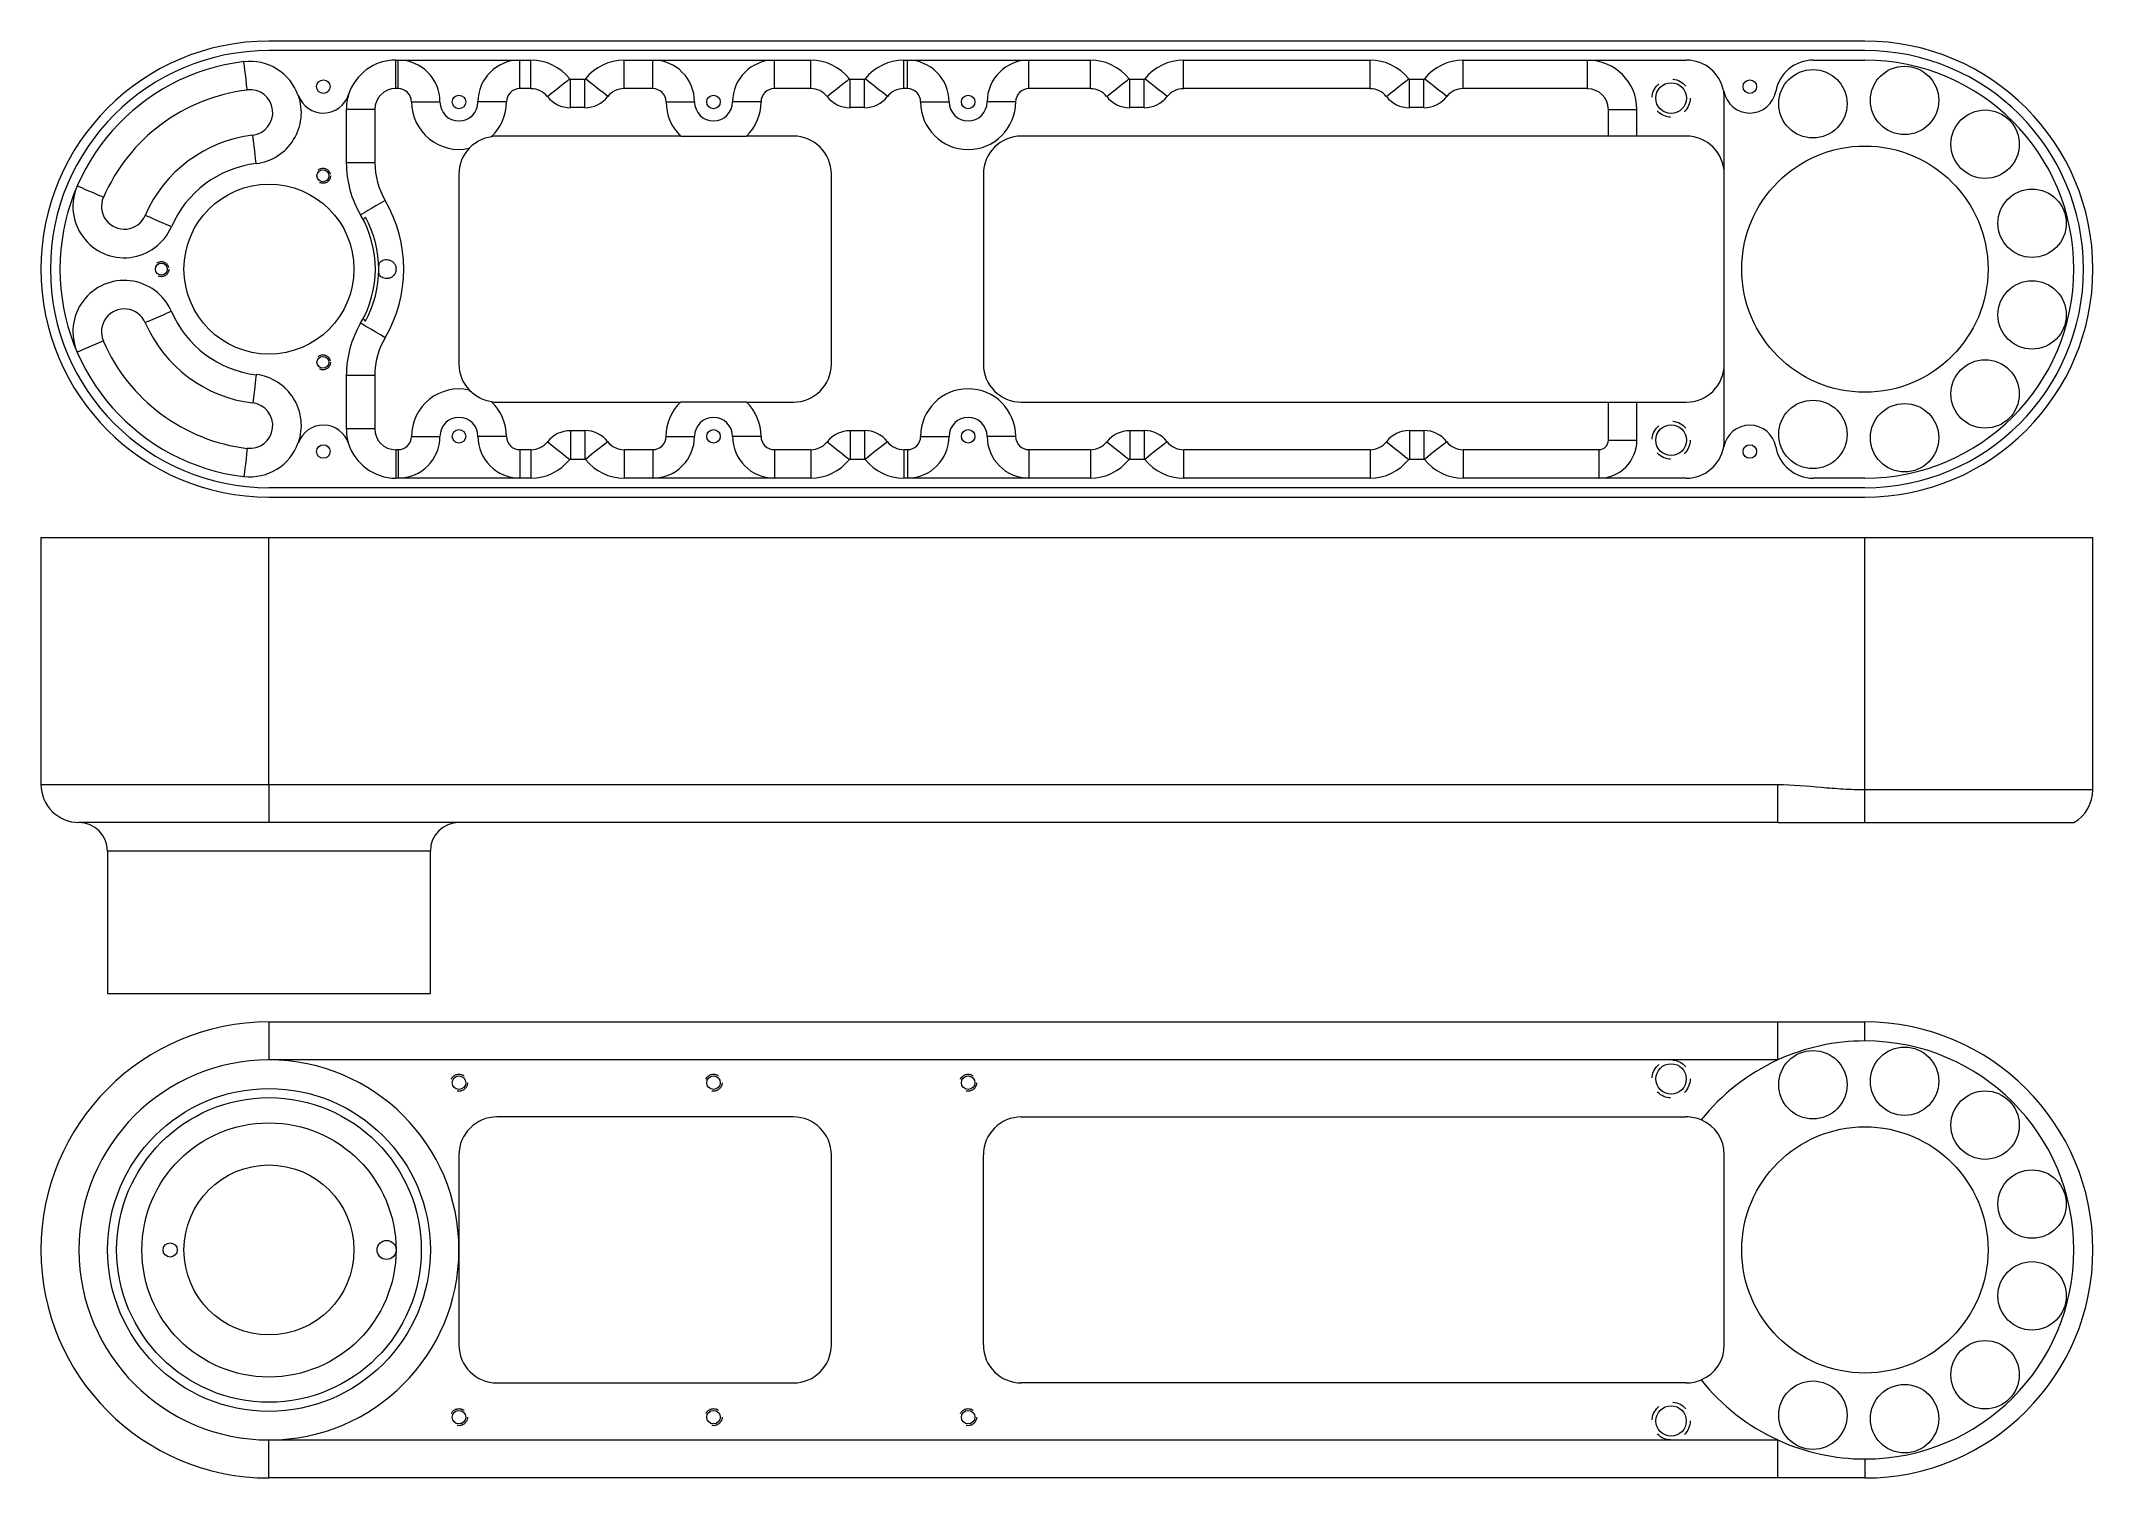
# Model space of a CAD drawing. Header units: inches. Extents: x 0.2 to 13.7, y 0.3 to 9.8.
import ezdxf

# ---------------------------------------------------------------- set-up
doc = ezdxf.new("R2010")
doc.units = ezdxf.units.IN
doc.header["$MEASUREMENT"] = 0
doc.linetypes.add('HIDDEN', pattern=[0.075, 0.05, -0.025])

msp = doc.modelspace()

# ---------------------------------------------------------------- linework, layer by layer
at = {"color": 7, "linetype": 'Continuous', "lineweight": 15}
for p, q in [((12.198, 9.795), (1.698, 9.795)), ((12.198, 9.733), (1.698, 9.733)), ((2.532, 9.67), (3.422, 9.67)), ((2.532, 9.483), (2.532, 9.67)), ((2.548, 9.483), (2.548, 9.67)), ((3.348, 9.483), (3.348, 9.67)), ((3.422, 9.483), (3.422, 9.67)), ((4.035, 9.67), (5.262, 9.67)), ((4.035, 9.483), (4.035, 9.67)), ((4.223, 9.483), (4.223, 9.67)), ((5.023, 9.483), (5.023, 9.67)), ((5.262, 9.483), (5.262, 9.67)), ((5.875, 9.67), (7.102, 9.67)), ((5.875, 9.483), (5.875, 9.67)), ((5.898, 9.483), (5.898, 9.67)), ((6.698, 9.483), (6.698, 9.67)), ((7.102, 9.483), (7.102, 9.67)), ((7.715, 9.67), (8.942, 9.67)), ((7.715, 9.483), (7.715, 9.67)), ((8.942, 9.483), (8.942, 9.67)), ((9.555, 9.67), (11.023, 9.67)), ((9.555, 9.483), (9.555, 9.67)), ((10.373, 9.483), (10.373, 9.67)), ((11.858, 9.67), (12.198, 9.67)), ((2.548, 9.483), (2.532, 9.483)), ((3.422, 9.483), (3.348, 9.483)), ((3.681, 9.545), (3.776, 9.545)), ((3.681, 9.358), (3.681, 9.545)), ((3.776, 9.358), (3.776, 9.545)), ((4.223, 9.483), (4.035, 9.483)), ((5.262, 9.483), (5.023, 9.483)), ((5.521, 9.545), (5.616, 9.545)), ((5.521, 9.358), (5.521, 9.545)), ((5.616, 9.358), (5.616, 9.545)), ((5.898, 9.483), (5.875, 9.483)), ((7.102, 9.483), (6.698, 9.483)), ((7.361, 9.545), (7.456, 9.545)), ((7.361, 9.358), (7.361, 9.545)), ((7.456, 9.358), (7.456, 9.545)), ((8.942, 9.483), (7.715, 9.483)), ((9.201, 9.545), (9.296, 9.545)), ((9.201, 9.358), (9.201, 9.545)), ((9.296, 9.358), (9.296, 9.545)), ((10.373, 9.483), (9.555, 9.483)), ((2.207, 9.345), (2.207, 8.995)), ((2.394, 9.345), (2.207, 9.345)), ((2.394, 9.345), (2.394, 8.995)), ((2.636, 9.395), (2.823, 9.395)), ((3.261, 9.395), (3.073, 9.395)), ((3.776, 9.358), (3.681, 9.358)), ((4.311, 9.395), (4.498, 9.395)), ((4.936, 9.395), (4.748, 9.395)), ((5.616, 9.358), (5.521, 9.358)), ((5.986, 9.395), (6.173, 9.395)), ((6.611, 9.395), (6.423, 9.395)), ((7.456, 9.358), (7.361, 9.358)), ((9.296, 9.358), (9.201, 9.358)), ((10.511, 9.345), (10.698, 9.345)), ((10.511, 9.17), (10.511, 9.345)), ((10.698, 9.17), (10.698, 9.345)), ((11.273, 7.17), (11.273, 9.42)), ((4.407, 9.17), (3.198, 9.17)), ((5.148, 9.17), (4.84, 9.17)), ((10.511, 9.17), (6.648, 9.17)), ((10.698, 9.17), (10.511, 9.17)), ((11.023, 9.17), (10.698, 9.17)), ((2.394, 8.995), (2.207, 8.995)), ((2.948, 8.92), (2.948, 7.67)), ((5.398, 7.67), (5.398, 8.92)), ((6.398, 8.92), (6.398, 7.67)), ((2.207, 7.595), (2.207, 7.245)), ((2.394, 7.595), (2.207, 7.595)), ((2.394, 7.595), (2.394, 7.245)), ((3.198, 7.42), (4.407, 7.42)), ((4.84, 7.42), (5.148, 7.42)), ((6.648, 7.42), (10.511, 7.42)), ((10.511, 7.17), (10.511, 7.42)), ((10.511, 7.42), (10.698, 7.42)), ((10.698, 7.17), (10.698, 7.42)), ((10.698, 7.42), (11.023, 7.42)), ((2.394, 7.245), (2.207, 7.245)), ((2.636, 7.195), (2.823, 7.195)), ((3.261, 7.195), (3.073, 7.195)), ((3.681, 7.233), (3.776, 7.233)), ((3.681, 7.233), (3.681, 7.045)), ((3.776, 7.233), (3.776, 7.045)), ((4.311, 7.195), (4.498, 7.195)), ((4.936, 7.195), (4.748, 7.195)), ((5.521, 7.233), (5.521, 7.045)), ((5.521, 7.233), (5.616, 7.233)), ((5.616, 7.233), (5.616, 7.045)), ((5.986, 7.195), (6.173, 7.195)), ((6.611, 7.195), (6.423, 7.195)), ((7.361, 7.233), (7.361, 7.045)), ((7.361, 7.233), (7.456, 7.233)), ((7.456, 7.233), (7.456, 7.045)), ((9.201, 7.233), (9.201, 7.045)), ((9.201, 7.233), (9.296, 7.233)), ((9.296, 7.233), (9.296, 7.045)), ((10.511, 7.17), (10.698, 7.17)), ((2.532, 7.108), (2.532, 6.92)), ((2.532, 7.108), (2.548, 7.108)), ((2.548, 7.108), (2.548, 6.92)), ((3.348, 7.108), (3.348, 6.92)), ((3.348, 7.108), (3.422, 7.108)), ((3.422, 7.108), (3.422, 6.92)), ((3.681, 7.045), (3.776, 7.045)), ((4.035, 7.108), (4.035, 6.92)), ((4.035, 7.108), (4.223, 7.108)), ((4.223, 7.108), (4.223, 6.92)), ((5.023, 7.108), (5.023, 6.92)), ((5.023, 7.108), (5.262, 7.108)), ((5.262, 7.108), (5.262, 6.92)), ((5.521, 7.045), (5.616, 7.045)), ((5.875, 7.108), (5.875, 6.92)), ((5.875, 7.108), (5.898, 7.108)), ((5.898, 7.108), (5.898, 6.92)), ((6.698, 7.108), (6.698, 6.92)), ((6.698, 7.108), (7.102, 7.108)), ((7.102, 7.108), (7.102, 6.92)), ((7.361, 7.045), (7.456, 7.045)), ((7.715, 7.108), (7.715, 6.92)), ((7.715, 7.108), (8.942, 7.108)), ((8.942, 7.108), (8.942, 6.92)), ((9.201, 7.045), (9.296, 7.045)), ((9.555, 7.108), (9.555, 6.92)), ((9.555, 7.108), (10.448, 7.108)), ((10.448, 7.108), (10.448, 6.92)), ((3.422, 6.92), (2.532, 6.92)), ((5.262, 6.92), (4.035, 6.92)), ((7.102, 6.92), (5.875, 6.92)), ((8.942, 6.92), (7.715, 6.92)), ((11.023, 6.92), (9.555, 6.92)), ((12.198, 6.92), (11.858, 6.92)), ((1.698, 6.858), (12.198, 6.858)), ((1.698, 6.795), (12.198, 6.795)), ((0.198, 6.53), (0.198, 4.905)), ((0.198, 6.53), (1.698, 6.53)), ((1.698, 4.905), (1.698, 6.53)), ((1.698, 6.53), (12.198, 6.53)), ((12.198, 6.53), (13.698, 6.53)), ((12.198, 4.871), (12.198, 6.53)), ((13.698, 4.871), (13.698, 6.53)), ((1.698, 4.905), (1.698, 4.655)), ((1.698, 4.905), (11.626, 4.905)), ((11.626, 4.655), (11.626, 4.905)), ((12.198, 4.655), (12.198, 4.871)), ((1.698, 4.655), (0.448, 4.655)), ((11.626, 4.655), (1.698, 4.655)), ((11.626, 4.655), (12.198, 4.655)), ((12.198, 4.655), (13.573, 4.655)), ((0.636, 4.467), (0.636, 3.53)), ((2.761, 3.53), (2.761, 4.467)), ((0.636, 3.53), (1.698, 3.53)), ((1.698, 3.53), (2.761, 3.53)), ((1.698, 3.343), (1.698, 3.093)), ((1.698, 3.343), (11.626, 3.343)), ((11.626, 3.093), (11.626, 3.343)), ((12.198, 3.218), (12.198, 3.343)), ((11.626, 3.093), (1.698, 3.093)), ((5.148, 2.718), (3.198, 2.718)), ((6.648, 2.718), (11.023, 2.718)), ((2.948, 2.468), (2.948, 1.843)), ((5.398, 1.218), (5.398, 2.468)), ((6.398, 1.218), (6.398, 2.468)), ((11.273, 1.218), (11.273, 2.468)), ((2.948, 1.843), (2.948, 1.218)), ((3.198, 0.968), (5.148, 0.968)), ((11.023, 0.968), (6.648, 0.968)), ((1.698, 0.343), (1.698, 0.593)), ((1.698, 0.593), (11.626, 0.593)), ((11.626, 0.343), (11.626, 0.593)), ((12.198, 0.468), (12.198, 0.343)), ((11.626, 0.343), (1.698, 0.343))]:
    msp.add_line(p, q, dxfattribs=at)
at = {"color": 8, "linetype": 'Continuous', "lineweight": 15}
for p, q in [((0.198, 4.905), (1.698, 4.905)), ((12.198, 4.871), (13.698, 4.871)), ((1.698, 4.467), (0.636, 4.467)), ((2.761, 4.467), (1.698, 4.467))]:
    msp.add_line(p, q, dxfattribs=at)
at = {"color": 7, "linetype": 'Continuous', "lineweight": 15, "flags": 128}
for points in [[(1.555, 9.474), (1.551, 9.511), (1.547, 9.546), (1.543, 9.578), (1.539, 9.606), (1.537, 9.629), (1.535, 9.646), (1.533, 9.657), (1.533, 9.66)], [(3.53, 9.431), (3.559, 9.454), (3.586, 9.475), (3.612, 9.496), (3.634, 9.513), (3.652, 9.528), (3.666, 9.539), (3.674, 9.545), (3.677, 9.547)], [(3.927, 9.431), (3.898, 9.454), (3.871, 9.475), (3.845, 9.496), (3.823, 9.513), (3.805, 9.528), (3.791, 9.539), (3.783, 9.545), (3.78, 9.547)], [(5.37, 9.431), (5.399, 9.454), (5.426, 9.475), (5.452, 9.496), (5.474, 9.513), (5.492, 9.528), (5.506, 9.539), (5.514, 9.545), (5.517, 9.547)], [(5.767, 9.431), (5.738, 9.454), (5.711, 9.475), (5.685, 9.496), (5.663, 9.513), (5.645, 9.528), (5.631, 9.539), (5.623, 9.545), (5.62, 9.547)], [(7.21, 9.431), (7.239, 9.454), (7.266, 9.475), (7.292, 9.496), (7.314, 9.513), (7.332, 9.528), (7.346, 9.539), (7.354, 9.545), (7.357, 9.547)], [(7.607, 9.431), (7.578, 9.454), (7.551, 9.475), (7.525, 9.496), (7.503, 9.513), (7.485, 9.528), (7.471, 9.539), (7.463, 9.545), (7.46, 9.547)], [(9.05, 9.431), (9.079, 9.454), (9.106, 9.475), (9.132, 9.496), (9.154, 9.513), (9.172, 9.528), (9.186, 9.539), (9.194, 9.545), (9.197, 9.547)], [(9.447, 9.431), (9.418, 9.454), (9.391, 9.475), (9.365, 9.496), (9.343, 9.513), (9.325, 9.528), (9.311, 9.539), (9.303, 9.545), (9.3, 9.547)], [(1.614, 8.99), (1.614, 8.994), (1.612, 9.005), (1.61, 9.022), (1.607, 9.045), (1.604, 9.073), (1.6, 9.105), (1.596, 9.14), (1.592, 9.177)], [(0.609, 8.768), (0.575, 8.782), (0.543, 8.796), (0.513, 8.809), (0.487, 8.82), (0.466, 8.83), (0.45, 8.836), (0.44, 8.841), (0.437, 8.842)], [(1.056, 8.574), (1.053, 8.575), (1.043, 8.579), (1.027, 8.586), (1.006, 8.596), (0.98, 8.607), (0.95, 8.62), (0.918, 8.634), (0.884, 8.648)], [(2.462, 8.747), (2.431, 8.729), (2.401, 8.711), (2.373, 8.694), (2.348, 8.68), (2.328, 8.668), (2.313, 8.659), (2.304, 8.654), (2.301, 8.652)], [(1.056, 8.017), (1.053, 8.016), (1.043, 8.011), (1.027, 8.005), (1.006, 7.995), (0.98, 7.984), (0.95, 7.971), (0.918, 7.957), (0.884, 7.943)], [(2.462, 7.844), (2.431, 7.862), (2.401, 7.88), (2.373, 7.897), (2.348, 7.911), (2.328, 7.923), (2.313, 7.932), (2.304, 7.937), (2.301, 7.939)], [(0.609, 7.823), (0.575, 7.809), (0.543, 7.795), (0.513, 7.782), (0.487, 7.771), (0.466, 7.761), (0.45, 7.754), (0.44, 7.75), (0.437, 7.749)], [(1.614, 7.601), (1.614, 7.597), (1.612, 7.586), (1.61, 7.569), (1.607, 7.546), (1.604, 7.518), (1.6, 7.486), (1.596, 7.451), (1.592, 7.414)], [(3.53, 7.16), (3.559, 7.137), (3.586, 7.115), (3.612, 7.095), (3.634, 7.078), (3.652, 7.063), (3.666, 7.052), (3.674, 7.046), (3.677, 7.044)], [(3.927, 7.16), (3.898, 7.137), (3.871, 7.115), (3.845, 7.095), (3.823, 7.078), (3.805, 7.063), (3.791, 7.052), (3.783, 7.046), (3.78, 7.044)], [(5.37, 7.16), (5.399, 7.137), (5.426, 7.115), (5.452, 7.095), (5.474, 7.078), (5.492, 7.063), (5.506, 7.052), (5.514, 7.046), (5.517, 7.044)], [(5.767, 7.16), (5.738, 7.137), (5.711, 7.115), (5.685, 7.095), (5.663, 7.078), (5.645, 7.063), (5.631, 7.052), (5.623, 7.046), (5.62, 7.044)], [(7.21, 7.16), (7.239, 7.137), (7.266, 7.115), (7.292, 7.095), (7.314, 7.078), (7.332, 7.063), (7.346, 7.052), (7.354, 7.046), (7.357, 7.044)], [(7.607, 7.16), (7.578, 7.137), (7.551, 7.115), (7.525, 7.095), (7.503, 7.078), (7.485, 7.063), (7.471, 7.052), (7.463, 7.046), (7.46, 7.044)], [(9.05, 7.16), (9.079, 7.137), (9.106, 7.115), (9.132, 7.095), (9.154, 7.078), (9.172, 7.063), (9.186, 7.052), (9.194, 7.046), (9.197, 7.044)], [(9.447, 7.16), (9.418, 7.137), (9.391, 7.115), (9.365, 7.095), (9.343, 7.078), (9.325, 7.063), (9.311, 7.052), (9.303, 7.046), (9.3, 7.044)], [(1.555, 7.117), (1.551, 7.08), (1.547, 7.045), (1.543, 7.013), (1.539, 6.985), (1.537, 6.962), (1.535, 6.945), (1.533, 6.934), (1.533, 6.931)]]:
    msp.add_lwpolyline(points, dxfattribs=at)
at = {"color": 7, "linetype": 'Continuous', "lineweight": 15}
for centre, radius in [((11.856, 9.383), 0.225), ((12.459, 9.405), 0.225), ((2.056, 9.496), 0.0445), ((10.923, 9.42), 0.101), ((11.441, 9.496), 0.0445), ((2.948, 9.395), 0.0445), ((4.623, 9.395), 0.0445), ((6.298, 9.395), 0.0445), ((12.989, 9.117), 0.225), ((12.198, 8.295), 0.81), ((2.053, 8.909), 0.0392), ((1.698, 8.295), 0.559), ((13.298, 8.597), 0.225), ((0.99, 8.295), 0.0392), ((13.298, 7.994), 0.225), ((2.053, 7.682), 0.0392), ((12.989, 7.474), 0.225), ((11.856, 7.208), 0.225), ((12.459, 7.186), 0.225), ((2.948, 7.195), 0.0445), ((4.623, 7.195), 0.0445), ((6.298, 7.195), 0.0445), ((10.923, 7.17), 0.101), ((2.056, 7.095), 0.0445), ((11.441, 7.095), 0.0445), ((11.856, 2.93), 0.225), ((12.459, 2.953), 0.225), ((2.948, 2.943), 0.0445), ((4.623, 2.943), 0.0445), ((6.298, 2.943), 0.0445), ((10.923, 2.968), 0.1), ((1.698, 1.843), 1.062), ((1.698, 1.843), 1.002), ((12.989, 2.664), 0.225), ((1.698, 1.843), 0.836), ((12.198, 1.843), 0.81), ((1.698, 1.843), 0.559), ((13.298, 2.145), 0.225), ((1.048, 1.843), 0.0469), ((2.472, 1.843), 0.0625), ((13.298, 1.541), 0.225), ((12.989, 1.022), 0.225), ((11.856, 0.756), 0.225), ((12.459, 0.733), 0.225), ((10.923, 0.718), 0.1), ((2.948, 0.743), 0.0445), ((4.623, 0.743), 0.0445), ((6.298, 0.743), 0.0445)]:
    msp.add_circle(centre, radius, dxfattribs=at)
at = {"color": 7, "linetype": 'HIDDEN', "lineweight": 0}
for centre, radius in [((10.923, 9.42), 0.125), ((2.053, 8.909), 0.0495), ((0.99, 8.295), 0.0495), ((2.053, 7.682), 0.0495), ((10.923, 7.17), 0.125), ((2.948, 2.943), 0.056), ((4.623, 2.943), 0.056), ((6.298, 2.943), 0.056), ((10.923, 2.968), 0.125), ((10.923, 0.718), 0.125), ((2.948, 0.743), 0.056), ((4.623, 0.743), 0.056), ((6.298, 0.743), 0.056)]:
    msp.add_circle(centre, radius, dxfattribs=at)
at = {"color": 7, "linetype": 'Continuous', "lineweight": 15}
for centre, radius, start, end in [((1.698, 8.295), 1.5, 90, 270), ((1.698, 8.295), 1.438, 90, 270), ((12.198, 8.295), 1.5, 270, 90), ((12.198, 8.295), 1.438, 270, 90), ((1.698, 8.295), 1.375, 96.9199, 263.0801), ((1.573, 9.325), 0.337, 19.4904, 96.9199), ((2.532, 9.345), 0.325, 90, 162.4324), ((2.548, 9.395), 0.275, 0, 90), ((3.348, 9.395), 0.275, 90, 180), ((3.422, 9.345), 0.325, 38.4047, 90), ((4.035, 9.345), 0.325, 90, 141.5953), ((4.223, 9.395), 0.275, 0, 90), ((5.023, 9.395), 0.275, 90, 180), ((5.262, 9.345), 0.325, 38.4047, 90), ((5.875, 9.345), 0.325, 90, 141.5953), ((5.898, 9.395), 0.275, 0, 90), ((6.698, 9.395), 0.275, 90, 180), ((7.102, 9.345), 0.325, 38.4047, 90), ((7.715, 9.345), 0.325, 90, 141.5953), ((8.942, 9.345), 0.325, 38.4047, 90), ((9.555, 9.345), 0.325, 90, 141.5953), ((10.373, 9.345), 0.325, 0, 90), ((11.023, 9.42), 0.25, 10.2777, 90), ((11.858, 9.42), 0.25, 90, 169.7223), ((12.198, 8.295), 1.375, 270, 90), ((1.698, 8.295), 1.187, 96.9199, 156.5724), ((1.573, 9.325), 0.15, 276.9199, 96.9199), ((2.532, 9.345), 0.138, 90, 180), ((2.548, 9.395), 0.0875, 0, 90), ((3.348, 9.395), 0.0875, 90, 180), ((3.422, 9.345), 0.137, 38.4047, 90), ((3.681, 9.55), 0.005, 218.4047, 270), ((3.776, 9.55), 0.005, 270, 321.5953), ((4.035, 9.345), 0.138, 90, 141.5953), ((4.223, 9.395), 0.0875, 0, 90), ((5.023, 9.395), 0.0875, 90, 180), ((5.262, 9.345), 0.138, 38.4047, 90), ((5.521, 9.55), 0.005, 218.4047, 270), ((5.616, 9.55), 0.005, 270, 321.5953), ((5.875, 9.345), 0.138, 90, 141.5953), ((5.898, 9.395), 0.0875, 0, 90), ((6.698, 9.395), 0.0875, 90, 180), ((7.102, 9.345), 0.137, 38.4047, 90), ((7.361, 9.55), 0.005, 218.4047, 270), ((7.456, 9.55), 0.005, 270, 321.5953), ((7.715, 9.345), 0.137, 90, 141.5953), ((8.942, 9.345), 0.137, 38.4047, 90), ((9.201, 9.55), 0.005, 218.4047, 270), ((9.296, 9.55), 0.005, 270, 321.5953), ((9.555, 9.345), 0.138, 90, 141.5953), ((10.373, 9.345), 0.137, 0, 90), ((11.441, 9.496), 0.174, 190.2777, 349.7223), ((11.023, 9.42), 0.25, 0, 10.2777), ((1.573, 9.325), 0.338, 276.9199, 19.4904), ((2.056, 9.496), 0.174, 199.4904, 342.4324), ((2.532, 9.345), 0.325, 162.4324, 180), ((2.948, 9.395), 0.312, 180, 282.2583), ((2.948, 9.395), 0.125, 180, 0), ((2.948, 9.395), 0.313, 313.2588, 0), ((3.681, 9.55), 0.193, 218.4047, 270), ((3.776, 9.55), 0.193, 270, 321.5953), ((4.623, 9.395), 0.312, 180, 226.0545), ((4.623, 9.395), 0.125, 180, 0), ((4.623, 9.395), 0.313, 313.9455, 0), ((5.521, 9.55), 0.193, 218.4047, 270), ((5.616, 9.55), 0.193, 270, 321.5953), ((6.298, 9.395), 0.313, 180, 0), ((6.298, 9.395), 0.125, 180, 0), ((7.361, 9.55), 0.193, 218.4047, 270), ((7.456, 9.55), 0.193, 270, 321.5953), ((9.201, 9.55), 0.193, 218.4047, 270), ((9.296, 9.55), 0.193, 270, 321.5953), ((1.698, 8.295), 0.888, 96.9199, 156.5724), ((3.198, 8.92), 0.25, 137.2735, 180), ((3.198, 8.92), 0.25, 90, 98.2436), ((5.148, 8.92), 0.25, 0, 90), ((6.648, 8.92), 0.25, 90, 180), ((11.023, 8.92), 0.25, 0, 90), ((1.698, 8.295), 0.7, 96.9199, 156.5724), ((2.882, 8.995), 0.675, 180, 210.6033), ((2.882, 8.995), 0.487, 180, 210.6033), ((0.746, 8.708), 0.338, 156.5724, 336.5724), ((0.746, 8.708), 0.15, 156.5724, 336.5724), ((1.698, 8.295), 0.7, 329.3967, 30.6033), ((1.698, 8.295), 0.887, 329.3967, 30.6033), ((1.698, 8.295), 0.722, 331.6983, 28.3017), ((0.746, 7.883), 0.338, 23.4276, 203.4276), ((0.746, 7.883), 0.15, 23.4276, 203.4276), ((1.698, 8.295), 0.7, 203.4276, 263.0801), ((1.698, 8.295), 0.887, 203.4276, 263.0801), ((2.882, 7.595), 0.675, 149.3967, 180), ((2.882, 7.595), 0.488, 149.3967, 180), ((1.698, 8.295), 1.188, 203.4276, 263.0801), ((1.573, 7.266), 0.338, 340.5096, 83.0801), ((3.198, 7.67), 0.25, 180, 222.7265), ((5.148, 7.67), 0.25, 270, 0), ((6.648, 7.67), 0.25, 180, 270), ((11.023, 7.67), 0.25, 270, 0), ((2.948, 7.195), 0.312, 77.7417, 180), ((6.298, 7.195), 0.313, 0, 180), ((1.573, 7.266), 0.15, 263.0801, 83.0801), ((2.948, 7.195), 0.125, 0, 180), ((2.948, 7.195), 0.313, 0, 46.7412), ((3.198, 7.67), 0.25, 261.7564, 270), ((4.623, 7.195), 0.313, 133.9455, 180), ((4.623, 7.195), 0.125, 0, 180), ((4.623, 7.195), 0.313, 0, 46.0545), ((6.298, 7.195), 0.125, 0, 180), ((2.056, 7.095), 0.174, 17.5676, 160.5096), ((2.532, 7.245), 0.325, 180, 197.5676), ((2.532, 7.245), 0.138, 180, 270), ((2.548, 7.195), 0.275, 270, 0), ((2.548, 7.195), 0.0875, 270, 360), ((3.348, 7.195), 0.275, 180, 270), ((3.348, 7.195), 0.0875, 180, 270), ((3.422, 7.245), 0.138, 270, 321.5953), ((3.681, 7.04), 0.192, 90, 141.5953), ((3.776, 7.04), 0.193, 38.4047, 90), ((4.035, 7.245), 0.138, 218.4047, 270), ((4.223, 7.195), 0.275, 270, 0), ((4.223, 7.195), 0.0875, 270, 360), ((5.023, 7.195), 0.275, 180, 270), ((5.023, 7.195), 0.0875, 180, 270), ((5.262, 7.245), 0.138, 270, 321.5953), ((5.521, 7.04), 0.192, 90, 141.5953), ((5.616, 7.04), 0.193, 38.4047, 90), ((5.875, 7.245), 0.138, 218.4047, 270), ((5.898, 7.195), 0.275, 270, 0), ((5.898, 7.195), 0.0875, 270, 360), ((6.698, 7.195), 0.275, 180, 270), ((6.698, 7.195), 0.0875, 180, 270), ((7.102, 7.245), 0.138, 270, 321.5953), ((7.361, 7.04), 0.192, 90, 141.5953), ((7.456, 7.04), 0.193, 38.4047, 90), ((7.715, 7.245), 0.138, 218.4047, 270), ((8.942, 7.245), 0.138, 270, 321.5953), ((9.201, 7.04), 0.193, 90, 141.5953), ((9.296, 7.04), 0.193, 38.4047, 90), ((9.555, 7.245), 0.138, 218.4047, 270), ((10.448, 7.17), 0.25, 270, 0), ((10.448, 7.17), 0.0625, 270, 0), ((11.441, 7.095), 0.174, 10.2777, 169.7223), ((11.023, 7.17), 0.25, 349.7223, 0), ((1.573, 7.266), 0.337, 263.0801, 340.5096), ((2.532, 7.245), 0.325, 197.5676, 270), ((3.422, 7.245), 0.325, 270, 321.5953), ((3.681, 7.04), 0.005, 90, 141.5953), ((3.776, 7.04), 0.005, 38.4047, 90), ((4.035, 7.245), 0.325, 218.4047, 270), ((5.262, 7.245), 0.325, 270, 321.5953), ((5.521, 7.04), 0.005, 90, 141.5953), ((5.616, 7.04), 0.005, 38.4047, 90), ((5.875, 7.245), 0.325, 218.4047, 270), ((7.102, 7.245), 0.325, 270, 321.5953), ((7.361, 7.04), 0.005, 90, 141.5953), ((7.456, 7.04), 0.005, 38.4047, 90), ((7.715, 7.245), 0.325, 218.4047, 270), ((8.942, 7.245), 0.325, 270, 321.5953), ((9.201, 7.04), 0.005, 90, 141.5953), ((9.296, 7.04), 0.005, 38.4047, 90), ((9.555, 7.245), 0.325, 218.4047, 270), ((11.023, 7.17), 0.25, 270, 349.7223), ((11.858, 7.17), 0.25, 190.2777, 270), ((0.448, 4.905), 0.25, 180, 270), ((13.448, 4.871), 0.25, 300, 0), ((0.448, 4.467), 0.188, 0, 90), ((2.948, 4.467), 0.188, 90, 180), ((1.698, 1.843), 1.5, 90, 270), ((12.198, 1.843), 1.5, 270, 90), ((12.198, 1.843), 1.375, 90, 114.62), ((12.198, 1.843), 1.375, 270, 90), ((1.698, 1.843), 1.25, 90, 270), ((1.698, 1.843), 1.25, 0, 90), ((12.198, 1.843), 1.375, 114.62, 141.5539), ((3.198, 2.468), 0.25, 90, 180), ((5.148, 2.468), 0.25, 0, 90), ((6.648, 2.468), 0.25, 90, 180), ((11.023, 2.468), 0.25, 66.8939, 90), ((11.023, 2.468), 0.25, 0, 66.8939), ((1.698, 1.843), 1.25, 270, 0), ((3.198, 1.218), 0.25, 180, 270), ((5.148, 1.218), 0.25, 270, 0), ((6.648, 1.218), 0.25, 180, 270), ((11.023, 1.218), 0.25, 293.1061, 0), ((11.023, 1.218), 0.25, 270, 293.1061), ((12.198, 1.843), 1.375, 218.4461, 245.38), ((12.198, 1.843), 1.375, 245.38, 270)]:
    msp.add_arc(centre, radius, start, end, dxfattribs=at)
for points, knots in [([(3.015, 9.09), (3.024, 9.101), (3.035, 9.11), (3.057, 9.127), (3.069, 9.135), (3.095, 9.148), (3.108, 9.154), (3.135, 9.163), (3.149, 9.166), (3.163, 9.168)], [0, 0, 0, 0, 0.25, 0.25, 0.5, 0.5, 0.75, 0.75, 1, 1, 1, 1]), ([(4.407, 9.17), (4.443, 9.17), (4.479, 9.17), (4.533, 9.17), (4.551, 9.17), (4.587, 9.17), (4.605, 9.17), (4.642, 9.17), (4.66, 9.17), (4.696, 9.17), (4.714, 9.17), (4.768, 9.17), (4.804, 9.17), (4.84, 9.17)], [0, 0, 0, 0, 0.25, 0.25, 0.375, 0.375, 0.5, 0.5, 0.625, 0.625, 0.75, 0.75, 1, 1, 1, 1]), ([(2.318, 8.62), (2.318, 8.62), (2.32, 8.622), (2.324, 8.626), (2.325, 8.628), (2.329, 8.632), (2.331, 8.635), (2.334, 8.638)], [0, 0, 0, 0, 0.5, 0.5, 0.75, 0.75, 1, 1, 1, 1]), ([(2.424, 8.256), (2.422, 8.269), (2.421, 8.282), (2.421, 8.302), (2.421, 8.309), (2.422, 8.322), (2.423, 8.329), (2.424, 8.335)], [0, 0, 0, 0, 0.5, 0.5, 0.75, 0.75, 1, 1, 1, 1]), ([(2.424, 8.335), (2.427, 8.339), (2.431, 8.343), (2.439, 8.349), (2.443, 8.351), (2.453, 8.355), (2.458, 8.357), (2.47, 8.358), (2.476, 8.358), (2.489, 8.356), (2.496, 8.354), (2.508, 8.347), (2.514, 8.343), (2.523, 8.332), (2.528, 8.325), (2.533, 8.311), (2.534, 8.303), (2.534, 8.288), (2.533, 8.281), (2.529, 8.27), (2.527, 8.266), (2.524, 8.26), (2.521, 8.257), (2.516, 8.251), (2.514, 8.249), (2.508, 8.244), (2.505, 8.242), (2.496, 8.237), (2.489, 8.235), (2.477, 8.233), (2.47, 8.233), (2.459, 8.234), (2.453, 8.236), (2.443, 8.24), (2.439, 8.242), (2.431, 8.248), (2.427, 8.252), (2.424, 8.256)], [0, 0, 0, 0, 0.0625, 0.0625, 0.125, 0.125, 0.1875, 0.1875, 0.25, 0.25, 0.3125, 0.3125, 0.375, 0.375, 0.4375, 0.4375, 0.5, 0.5, 0.5625, 0.5625, 0.59375, 0.59375, 0.625, 0.625, 0.65625, 0.65625, 0.6875, 0.6875, 0.75, 0.75, 0.8125, 0.8125, 0.875, 0.875, 0.9375, 0.9375, 1, 1, 1, 1]), ([(2.334, 7.953), (2.329, 7.959), (2.325, 7.963), (2.321, 7.967), (2.32, 7.969), (2.319, 7.97), (2.318, 7.971), (2.318, 7.971)], [0, 0, 0, 0, 0.5, 0.5, 0.75, 0.75, 1, 1, 1, 1]), ([(3.163, 7.423), (3.149, 7.425), (3.135, 7.428), (3.108, 7.437), (3.095, 7.443), (3.07, 7.456), (3.058, 7.463), (3.035, 7.481), (3.024, 7.49), (3.015, 7.501)], [0, 0, 0, 0, 0.25, 0.25, 0.5, 0.5, 0.75, 0.75, 1, 1, 1, 1]), ([(4.84, 7.42), (4.804, 7.42), (4.768, 7.42), (4.714, 7.42), (4.696, 7.42), (4.66, 7.42), (4.642, 7.42), (4.605, 7.42), (4.587, 7.42), (4.551, 7.42), (4.533, 7.42), (4.479, 7.42), (4.443, 7.42), (4.407, 7.42)], [0, 0, 0, 0, 0.25, 0.25, 0.375, 0.375, 0.5, 0.5, 0.625, 0.625, 0.75, 0.75, 1, 1, 1, 1]), ([(11.626, 4.905), (11.721, 4.905), (11.817, 4.895), (11.96, 4.883), (12.007, 4.879), (12.103, 4.873), (12.151, 4.871), (12.198, 4.871)], [0, 0, 0, 0, 0.5, 0.5, 0.75, 0.75, 1, 1, 1, 1]), ([(11.626, 3.343), (11.721, 3.343), (11.817, 3.343), (11.96, 3.343), (12.007, 3.343), (12.103, 3.343), (12.151, 3.343), (12.198, 3.343)], [0, 0, 0, 0, 0.5, 0.5, 0.75, 0.75, 1, 1, 1, 1]), ([(12.198, 0.343), (12.151, 0.343), (12.103, 0.343), (12.007, 0.343), (11.96, 0.343), (11.864, 0.343), (11.817, 0.343), (11.721, 0.343), (11.673, 0.343), (11.626, 0.343)], [0, 0, 0, 0, 0.25, 0.25, 0.5, 0.5, 0.75, 0.75, 1, 1, 1, 1])]:
    msp.add_open_spline(points, degree=3, knots=knots, dxfattribs=at)

doc.saveas('drawing.dxf')
